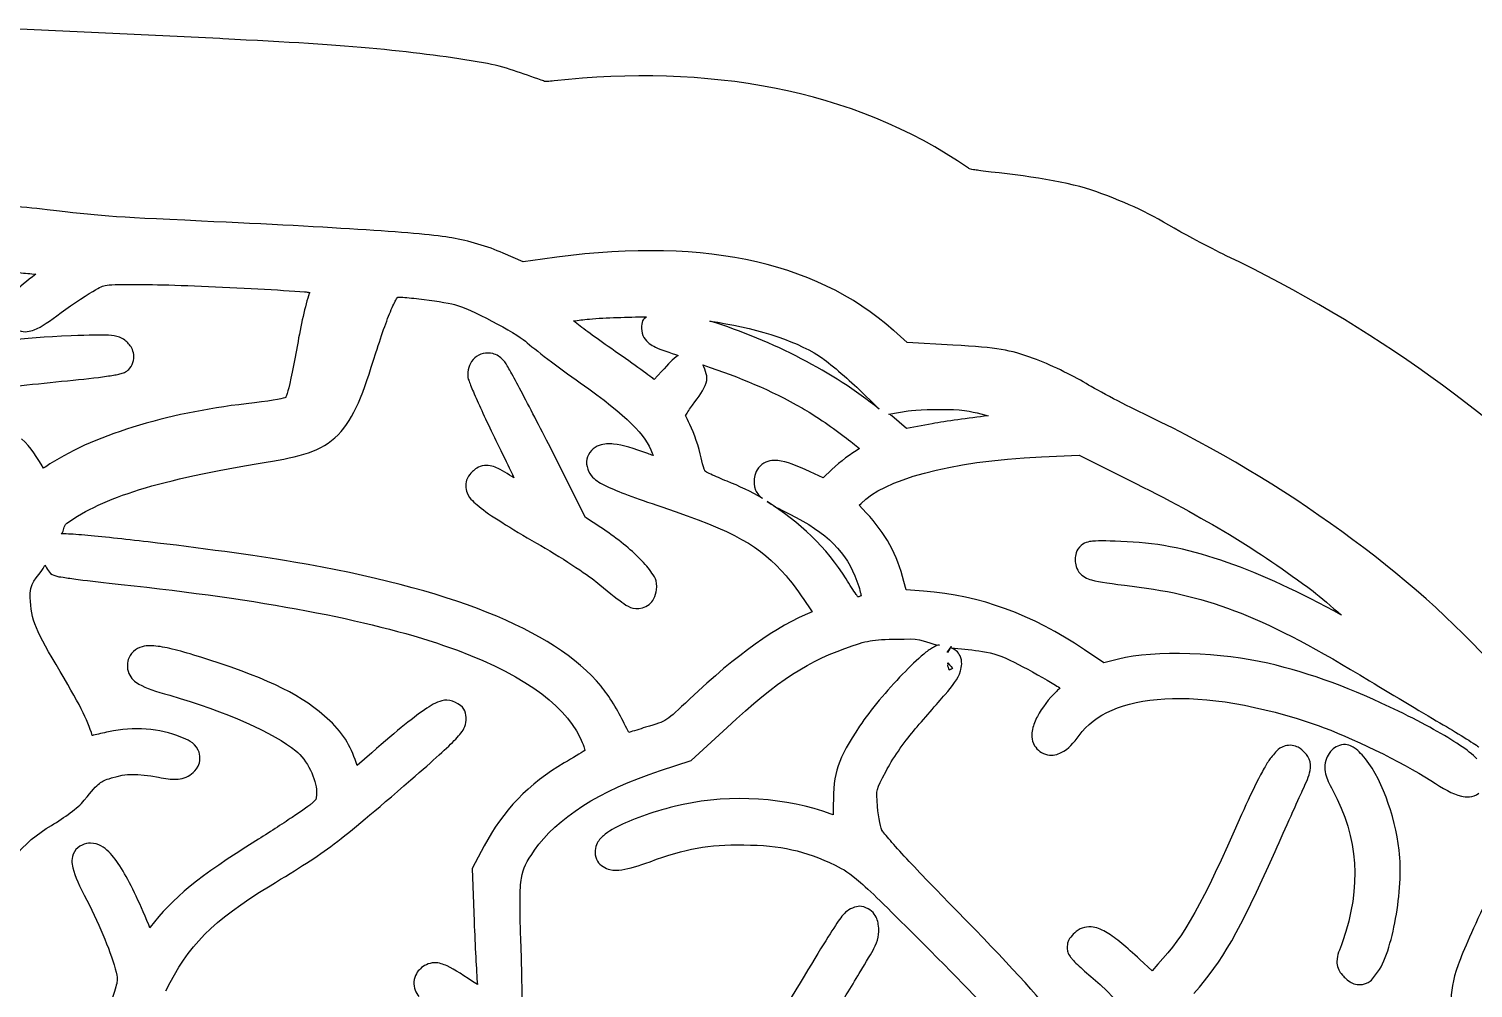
# Model space of a CAD drawing. Extents: x 3 to 173, y 187 to 306.
# Drawn here: x 15.89 to 23.85, y 242.8 to 248.09 of the extents above; entities that cross this region are included whole.
import ezdxf

# ---------------------------------------------------------------- set-up
doc = ezdxf.new("R2010")
doc.units = 0
doc.layers.add('Layer_1', color=7, linetype='CONTINUOUS')

msp = doc.modelspace()

# ---------------------------------------------------------------- linework, layer by layer
at = {"layer": 'Layer_1', "color": 7}
for points in [[(16.961823, 248.03318), (16.944551, 248.034874), (15.802979, 248.088343), (15.802132, 248.088343), (15.786073, 248.088626), (15.769197, 248.088626), (15.769112, 248.088411)], [(21.77409, 247.191588), (21.773807, 247.191588)], [(18.723493, 246.819024), (18.616559, 246.80305), (18.507418, 246.851555)], [(20.985118, 246.344422), (20.733762, 246.358759), (20.659899, 246.424903), (20.659363, 246.424903)], [(18.449481, 246.297547), (18.448945, 246.297547)], [(19.380484, 246.198899), (19.339694, 246.154802), (19.333629, 246.159205), (19.333065, 246.159769)], [(20.455906, 246.111797), (20.455906, 246.112362), (20.579928, 245.991647)], [(20.633946, 245.963453), (20.740332, 245.981656)], [(20.872071, 245.911101), (20.73096, 245.885193), (20.650484, 245.954647)], [(19.044795, 245.338432), (18.959905, 245.393553), (18.755957, 245.799247)], [(21.474553, 245.728429), (21.682912, 245.737799), (21.95356, 245.6022)], [(19.621917, 245.646568), (19.621352, 245.646568)], [(20.319203, 245.657594), (20.319203, 245.658159), (20.270695, 245.611857), (20.199038, 245.644931)], [(19.740978, 245.59421), (19.740978, 245.593646)], [(20.508272, 245.420291), (20.47024, 245.461631), (20.48016, 245.471565)], [(20.824671, 244.987032), (20.728758, 244.9942), (20.716631, 245.041055)], [(20.956418, 244.64935), (20.956983, 244.652172)], [(21.89954, 244.612751), (21.818511, 244.59181), (21.711024, 244.66402)], [(20.972945, 244.554551), (20.967984, 244.551729)], [(16.331736, 244.211649), (16.331172, 244.211649)], [(19.37388, 243.997625), (19.544207, 244.052746), (19.742092, 244.236301)], [(17.78253, 244.095906), (17.702052, 244.025901)], [(18.402087, 243.583193), (18.336493, 243.45862), (18.346966, 243.164821)], [(16.561036, 243.133537), (16.561036, 243.132973), (16.559371, 243.130715), (16.552758, 243.146689)], [(22.116738, 242.929454), (22.084768, 242.894176), (22.01752, 242.956462)]]:
    msp.add_lwpolyline(points, dxfattribs=at)
for points in [[(17.925276, 246.609541)], [(19.296684, 246.500962)], [(19.645618, 246.477267)], [(18.397129, 246.298112)], [(19.60756, 246.235286)], [(20.990031, 245.988825)], [(19.961464, 245.481152)], [(20.972968, 244.676979)], [(20.97625, 244.681975)], [(20.958597, 244.59251)], [(23.150245, 244.141124)]]:
    msp.add_lwpolyline(points, close=True, dxfattribs=at)
for points in [[(18.398049, 247.901557), (18.038255, 247.962407), (17.669489, 248.000984), (16.961823, 248.03318)], [(18.71657, 247.806132), (18.615667, 247.840129), (18.51862, 247.881153), (18.398049, 247.901557)], [(21.071732, 247.320738), (20.430551, 247.764448), (19.624437, 247.892602), (18.788585, 247.801984)], [(18.742083, 247.79871), (18.73325, 247.797863), (18.725093, 247.803649), (18.71657, 247.806132)], [(18.788585, 247.801984), (18.7666, 247.80029), (18.771369, 247.797807), (18.742083, 247.79871)], [(21.077094, 247.317465), (21.075118, 247.317673), (21.073538, 247.319722), (21.071732, 247.320738)], [(21.154047, 247.303466), (21.110599, 247.313514), (21.117006, 247.305442), (21.077094, 247.317465)], [(21.773807, 247.191588), (21.635674, 247.241569), (21.387149, 247.280917), (21.154047, 247.303466)], [(22.236646, 246.970707), (22.070005, 247.071319), (21.960145, 247.124252), (21.77409, 247.191588)], [(15.993326, 247.091334), (15.917163, 247.100676), (15.844835, 247.106885), (15.761263, 247.109509)], [(16.843298, 247.028494), (16.322849, 247.05254), (16.283888, 247.05556), (15.993326, 247.091334)], [(18.224643, 246.935892), (18.059791, 246.963775), (17.586101, 246.994179), (16.843298, 247.028494)], [(18.507418, 246.851555), (18.422647, 246.8888), (18.314392, 246.920703), (18.224643, 246.935892)], [(20.659363, 246.424903), (20.217837, 246.818349), (19.572773, 246.943337), (18.723493, 246.819024)], [(22.493437, 246.837441), (22.404978, 246.879738), (22.230497, 246.974421), (22.236646, 246.970707)], [(24.575348, 245.342702), (24.010503, 245.936929), (23.288779, 246.457164), (22.493437, 246.837441)], [(15.929877, 246.73524), (15.880796, 246.697741), (15.839126, 246.664278), (15.811917, 246.631611)], [(15.835618, 246.744046), (15.873362, 246.741788), (15.899425, 246.738288), (15.929877, 246.73524)], [(16.258951, 246.649244), (16.297051, 246.669197), (16.299647, 246.672528), (16.335018, 246.676253)], [(16.335018, 246.676253), (16.370392, 246.67995), (16.438735, 246.679668), (16.573696, 246.677946)], [(16.573696, 246.677946), (16.718479, 246.675971), (16.954657, 246.66598), (17.154676, 246.654804)], [(16.069885, 246.523568), (16.133641, 246.571585), (16.226346, 246.632181), (16.258951, 246.649244)], [(17.154676, 246.654804), (17.254685, 246.649216), (17.345741, 246.643515), (17.412094, 246.638266)], [(17.438005, 246.628275), (17.416189, 246.566514), (17.390261, 246.448708), (17.372408, 246.345503)], [(17.412094, 246.638266), (17.424004, 246.637419), (17.430018, 246.63629), (17.440206, 246.635444)], [(17.440206, 246.635444), (17.439359, 246.632621), (17.439134, 246.631069), (17.438005, 246.628275)], [(17.894959, 246.551113), (17.906954, 246.578121), (17.917735, 246.59771), (17.925276, 246.609541)], [(17.925276, 246.60955), (17.930948, 246.609375), (17.935323, 246.609482), (17.942914, 246.608985)], [(17.942914, 246.608985), (17.968992, 246.607292), (18.004828, 246.603962), (18.042133, 246.599615)], [(18.042133, 246.599615), (18.116738, 246.590923), (18.202265, 246.577461), (18.238918, 246.568196)], [(15.921058, 246.428758), (15.965558, 246.445861), (16.006193, 246.475596), (16.069885, 246.523568)], [(17.805661, 246.302515), (17.839624, 246.410473), (17.87007, 246.495089), (17.894959, 246.551113)], [(18.238918, 246.568196), (18.319046, 246.547932), (18.57825, 246.412028), (18.629728, 246.365902)], [(15.837271, 246.424355), (15.870266, 246.412813), (15.898804, 246.420207), (15.921058, 246.428758)], [(18.894297, 246.47782), (18.92268, 246.481291), (18.946895, 246.485327), (18.981941, 246.48829)], [(19.08612, 246.336709), (18.995838, 246.399655), (18.941067, 246.440973), (18.894297, 246.47782)], [(18.981941, 246.48829), (19.076452, 246.496277), (19.189848, 246.499099), (19.296684, 246.500962)], [(19.275751, 246.478918), (19.267567, 246.457638), (19.265168, 246.415635), (19.282917, 246.386865)], [(19.296698, 246.500959), (19.290235, 246.492577), (19.278997, 246.487356), (19.275751, 246.478918)], [(20.579928, 245.991647), (20.323651, 246.197206), (20.000839, 246.365464), (19.645618, 246.477267)], [(19.645618, 246.477252), (19.886249, 246.440936), (20.101522, 246.378593), (20.250301, 246.283775)], [(16.124929, 246.395241), (15.837537, 246.383811), (15.680505, 246.363503), (15.502607, 246.312559)], [(16.331634, 246.398543), (16.288601, 246.401083), (16.229868, 246.39939), (16.124929, 246.395241)], [(16.391717, 246.387509), (16.371764, 246.394987), (16.353154, 246.397217), (16.331634, 246.398543)], [(16.441879, 246.352231), (16.431578, 246.364649), (16.411659, 246.38003), (16.391717, 246.387509)], [(16.470541, 246.292148), (16.466364, 246.319976), (16.453947, 246.337685), (16.441879, 246.352231)], [(18.629728, 246.365902), (18.679788, 246.321048), (18.808414, 246.224537), (18.931793, 246.137146)], [(19.282917, 246.386865), (19.300671, 246.358093), (19.322544, 246.345658), (19.346307, 246.333395)], [(16.44298, 246.210569), (16.461214, 246.228857), (16.474696, 246.264321), (16.470541, 246.292148)], [(17.372408, 246.345503), (17.355446, 246.247507), (17.329809, 246.127111), (17.320044, 246.092496)], [(17.596752, 245.849966), (17.688378, 245.942777), (17.734533, 246.076407), (17.805661, 246.302515)], [(18.350263, 246.2744), (18.323536, 246.250806), (18.311542, 246.215779), (18.311677, 246.183448)], [(18.397114, 246.298106), (18.379845, 246.294212), (18.36355, 246.286112), (18.350263, 246.2744)], [(18.448945, 246.297547), (18.432641, 246.301724), (18.414398, 246.302007), (18.397129, 246.298112)], [(18.505705, 246.263923), (18.490832, 246.278797), (18.471635, 246.291638), (18.449481, 246.297547)], [(19.333065, 246.159769), (19.295637, 246.188381), (19.187867, 246.265769), (19.08612, 246.336709)], [(19.346307, 246.333395), (19.371904, 246.320187), (19.430381, 246.302077), (19.472536, 246.287094)], [(19.472536, 246.287094), (19.438035, 246.265758), (19.42113, 246.242932), (19.380484, 246.198899)], [(20.250301, 246.283775), (20.287628, 246.259984), (20.388669, 246.177163), (20.455906, 246.111797)], [(21.430498, 246.270558), (21.292573, 246.320467), (21.244265, 246.329509), (20.985118, 246.344422)], [(21.720436, 246.132202), (21.641567, 246.179824), (21.518337, 246.238769), (21.430498, 246.270558)], [(16.399986, 246.187427), (16.404163, 246.188556), (16.408151, 246.189685), (16.413767, 246.19183)], [(16.413767, 246.19183), (16.416589, 246.192959), (16.419837, 246.19437), (16.42424, 246.196797)], [(16.42424, 246.196797), (16.426498, 246.197926), (16.428936, 246.199055), (16.431956, 246.2012)], [(16.431956, 246.2012), (16.435004, 246.203175), (16.442841, 246.210428), (16.44298, 246.210569)], [(18.525548, 246.236915), (18.520468, 246.245297), (18.524137, 246.245381), (18.505705, 246.263923)], [(18.543737, 246.205495), (18.536738, 246.217997), (18.5306, 246.228553), (18.525548, 246.236915)], [(18.597758, 246.106274), (18.576196, 246.146948), (18.557753, 246.180484), (18.543737, 246.205495)], [(19.626299, 246.136065), (19.637363, 246.168868), (19.621727, 246.205859), (19.60756, 246.235286)], [(19.607585, 246.235269), (19.822949, 246.163402), (19.970266, 246.101067), (20.157145, 245.996041)], [(15.664664, 246.094271), (15.710746, 246.10398), (15.90426, 246.129244), (16.072563, 246.144981)], [(16.072563, 246.144981), (16.158483, 246.153024), (16.23821, 246.161604), (16.298564, 246.169788)], [(16.298564, 246.169788), (16.328739, 246.17388), (16.3538, 246.177662), (16.373527, 246.181359)], [(16.373527, 246.181359), (16.383405, 246.183335), (16.391632, 246.185169), (16.399986, 246.187427)], [(18.311677, 246.183448), (18.311801, 246.154125), (18.316317, 246.155062), (18.319393, 246.145966)], [(18.319393, 246.145966), (18.322469, 246.136878), (18.326257, 246.126831), (18.33097, 246.115099)], [(18.33097, 246.115099), (18.340424, 246.091618), (18.35352, 246.061488), (18.369555, 246.025801)], [(18.931793, 246.137146), (19.194522, 245.951058), (19.292095, 245.848267), (19.329221, 245.749091)], [(19.550782, 246.012593), (19.58842, 246.063427), (19.612408, 246.094906), (19.626299, 246.136065)], [(22.06109, 245.954159), (21.944814, 246.009754), (21.786942, 246.092053), (21.720436, 246.132202)], [(17.303506, 246.054407), (17.286657, 246.047211), (17.219489, 246.035583), (17.089635, 246.020783)], [(17.307917, 246.056665), (17.306788, 246.054972), (17.311916, 246.058076), (17.303506, 246.054407)], [(17.320044, 246.092496), (17.313751, 246.070172), (17.308962, 246.058364), (17.307917, 246.056665)], [(18.755957, 245.799247), (18.697063, 245.916127), (18.640878, 246.02494), (18.597758, 246.106274)], [(17.089635, 246.020783), (16.654065, 245.971172), (16.229521, 245.841671), (15.985001, 245.673517)], [(18.369555, 246.025801), (18.401596, 245.954427), (18.445262, 245.861633), (18.493578, 245.763422)], [(19.512764, 245.956344), (19.513047, 245.956908), (19.513007, 245.956908), (19.513301, 245.957472)], [(19.535365, 245.907285), (19.52639, 245.92498), (19.518381, 245.942698), (19.512764, 245.956344)], [(19.513301, 245.957472), (19.522388, 245.972289), (19.535935, 245.992555), (19.550782, 246.012593)], [(20.157145, 245.996041), (20.21749, 245.962126), (20.310931, 245.898505), (20.387554, 245.840599)], [(20.650484, 245.954647), (20.646109, 245.958401), (20.638348, 245.959756), (20.633946, 245.963453)], [(20.740332, 245.981656), (20.775195, 245.987413), (20.898628, 245.992493), (20.990031, 245.988825)], [(21.180201, 245.955198), (21.070628, 245.940833), (20.947983, 245.924777), (20.872071, 245.911101)], [(20.990031, 245.988822), (21.079467, 245.985266), (21.12611, 245.967937), (21.180201, 245.955198)], [(23.982625, 244.558483), (23.52724, 245.074899), (22.805225, 245.598364), (22.06109, 245.954159)], [(19.598201, 245.722077), (19.585643, 245.78287), (19.561225, 245.856253), (19.535365, 245.907285)], [(15.972874, 245.666349), (15.938392, 245.723095), (15.90387, 245.780787), (15.852159, 245.827303)], [(17.200978, 245.698934), (17.383499, 245.728762), (17.505123, 245.757154), (17.596752, 245.849966)], [(19.114797, 245.798155), (19.088748, 245.800977), (19.064257, 245.801401), (19.035972, 245.791551)], [(19.304417, 245.745789), (19.227308, 245.774683), (19.166924, 245.792734), (19.114797, 245.798155)], [(20.387554, 245.840599), (20.420797, 245.815481), (20.448636, 245.793182), (20.471891, 245.773351)], [(18.493578, 245.763422), (18.522257, 245.705129), (18.542837, 245.66187), (18.566338, 245.612941)], [(18.967624, 245.714933), (18.960822, 245.680643), (18.978066, 245.638522), (18.999594, 245.616816)], [(19.035972, 245.791551), (19.007694, 245.781702), (18.974535, 245.749757), (18.967624, 245.714933)], [(19.333079, 245.735318), (19.322834, 245.739072), (19.315186, 245.741753), (19.304417, 245.745789)], [(19.329221, 245.749091), (19.331761, 245.742543), (19.330914, 245.741414), (19.333079, 245.735318)], [(19.61584, 245.66034), (19.60966, 245.67685), (19.602745, 245.700106), (19.598201, 245.722077)], [(20.471891, 245.773351), (20.422508, 245.745241), (20.366698, 245.702874), (20.319203, 245.657594)], [(20.48016, 245.471565), (20.602783, 245.597755), (20.956339, 245.705016), (21.474553, 245.728429)], [(15.985001, 245.673517), (15.97961, 245.66982), (15.977728, 245.669312), (15.972874, 245.666349)], [(16.101855, 245.362142), (16.302139, 245.504988), (16.603423, 245.60128), (17.200978, 245.698934)], [(18.334828, 245.643805), (18.327547, 245.636326), (18.317443, 245.628085), (18.307819, 245.607427)], [(18.391603, 245.678532), (18.360095, 245.671251), (18.342826, 245.652004), (18.334828, 245.643805)], [(18.470978, 245.668062), (18.449049, 245.677404), (18.42311, 245.685814), (18.391603, 245.678532)], [(18.566338, 245.612941), (18.537289, 245.629959), (18.491594, 245.659282), (18.470978, 245.668062)], [(19.621352, 245.646568), (19.619659, 245.65018), (19.618155, 245.65416), (19.61584, 245.66034)], [(19.651683, 245.632231), (19.639321, 245.63796), (19.629105, 245.64273), (19.621917, 245.646568)], [(19.932801, 245.685712), (19.904345, 245.663642), (19.89373, 245.63056), (19.890908, 245.606337)], [(20.020445, 245.707218), (19.994312, 245.71004), (19.961258, 245.707782), (19.932801, 245.685712)], [(20.199038, 245.644931), (20.122328, 245.680358), (20.072707, 245.701807), (20.020445, 245.707218)], [(18.307819, 245.607427), (18.298167, 245.586768), (18.298534, 245.550779), (18.307819, 245.530256)], [(18.999594, 245.616816), (19.021128, 245.595113), (19.04502, 245.581809), (19.076212, 245.566657)], [(19.076212, 245.566657), (19.138597, 245.536346), (19.23219, 245.502454), (19.381585, 245.452004)], [(19.740978, 245.593646), (19.708728, 245.60643), (19.676385, 245.620739), (19.651683, 245.632231)], [(19.936109, 245.49885), (19.873885, 245.535361), (19.808657, 245.56741), (19.740978, 245.59421)], [(19.890908, 245.606337), (19.889215, 245.59217), (19.888083, 245.568525), (19.898074, 245.545151)], [(21.95356, 245.6022), (22.390378, 245.383672), (22.663445, 245.218386), (22.971654, 244.987043)], [(18.307819, 245.530256), (18.32639, 245.489207), (18.34538, 245.480743), (18.375067, 245.454188)], [(19.898074, 245.545151), (19.906811, 245.524493), (19.921764, 245.510661), (19.936109, 245.49885)], [(19.961464, 245.481152), (19.991213, 245.461114), (20.02265, 245.444305), (20.083835, 245.413904)], [(20.397475, 245.054511), (20.291703, 245.225693), (20.139388, 245.371441), (19.961464, 245.481152)], [(18.375067, 245.454188), (18.402894, 245.429296), (18.443213, 245.402609), (18.49909, 245.367095)], [(19.381585, 245.452004), (19.785467, 245.315617), (19.922557, 245.238207), (20.067297, 245.071664)], [(20.083835, 245.413904), (20.29463, 245.309177), (20.401491, 245.199576), (20.457006, 245.042937)], [(20.716631, 245.041055), (20.678988, 245.18912), (20.614676, 245.305418), (20.508272, 245.420291)], [(16.070988, 245.303713), (16.089333, 245.319941), (16.079257, 245.346018), (16.101855, 245.362142)], [(18.49909, 245.367095), (18.554967, 245.331583), (18.623064, 245.291103), (18.68981, 245.252995)], [(19.25205, 245.174721), (19.196997, 245.228786), (19.123919, 245.287113), (19.044795, 245.338432)], [(16.08642, 245.303713), (16.080493, 245.303933), (16.076237, 245.303623), (16.070988, 245.303713)], [(16.199972, 245.296008), (16.154012, 245.299931), (16.11563, 245.302612), (16.08642, 245.303713)], [(16.549442, 245.259077), (16.414368, 245.274881), (16.291889, 245.28816), (16.199972, 245.296008)], [(17.353112, 245.147732), (17.138395, 245.184483), (16.819591, 245.227445), (16.549442, 245.259077)], [(18.68981, 245.252995), (18.818269, 245.179651), (18.974609, 245.076629), (19.018334, 245.040225)], [(21.756225, 245.262718), (21.735933, 245.26046), (21.708702, 245.257045), (21.684016, 245.229647)], [(21.946945, 245.259895), (21.845737, 245.263931), (21.796777, 245.267007), (21.756225, 245.262718)], [(23.128751, 244.855855), (22.666981, 245.105579), (22.304363, 245.245601), (21.946945, 245.259895)], [(19.320402, 245.096449), (19.302509, 245.12216), (19.279575, 245.147689), (19.25205, 245.174721)], [(21.684016, 245.229647), (21.659321, 245.202243), (21.660865, 245.172457), (21.660865, 245.162399)], [(21.660865, 245.162399), (21.660865, 245.148344), (21.661429, 245.119512), (21.681258, 245.092944)], [(15.899569, 244.977233), (15.899569, 245.047941), (15.96069, 245.07962), (15.980598, 245.131575)], [(15.980598, 245.131575), (15.994258, 245.11038), (16.001821, 245.085087), (16.029657, 245.0748)], [(19.046446, 244.463123), (18.780894, 244.781893), (18.20441, 245.002018), (17.353112, 245.147732)], [(19.352372, 244.995577), (19.36002, 245.047992), (19.338289, 245.070739), (19.320402, 245.096449)], [(21.681258, 245.092944), (21.701098, 245.066387), (21.727057, 245.056179), (21.75016, 245.049397)], [(16.029657, 245.0748), (16.055254, 245.065345), (16.060636, 245.067152), (16.082023, 245.063765)], [(16.082023, 245.063765), (16.103415, 245.060378), (16.1312, 245.056427), (16.163602, 245.052194)], [(16.163602, 245.052194), (16.228409, 245.043699), (16.312545, 245.033991), (16.400624, 245.024621)], [(16.400624, 245.024621), (17.171785, 244.942692), (17.760602, 244.831146), (18.178293, 244.688381)], [(19.018334, 245.040225), (19.074549, 244.99343), (19.132193, 244.946572), (19.161652, 244.926122)], [(19.335834, 244.943211), (19.346476, 244.962261), (19.349945, 244.978943), (19.352372, 244.995577)], [(20.067297, 245.071664), (20.095596, 245.039104), (20.142459, 244.975175), (20.179746, 244.91953)], [(20.453148, 244.968523), (20.437542, 244.991214), (20.41743, 245.022219), (20.397475, 245.054511)], [(20.457006, 245.042937), (20.473178, 244.99729), (20.477295, 244.976922), (20.48071, 244.961355)], [(21.75016, 245.049397), (21.796371, 245.03585), (21.85662, 245.029557), (21.973954, 245.015223)], [(21.973954, 245.015223), (22.40594, 244.962464), (22.709958, 244.841713), (23.283643, 244.493222)], [(16.041784, 244.583115), (15.920259, 244.787198), (15.899569, 244.845158), (15.899569, 244.977233)], [(19.161652, 244.926122), (19.19056, 244.906056), (19.220371, 244.881399), (19.274651, 244.895256)], [(19.274651, 244.895256), (19.3018, 244.902198), (19.325188, 244.924175), (19.335834, 244.943211)], [(20.179746, 244.91953), (20.191684, 244.901721), (20.20015, 244.88772), (20.209512, 244.872675)], [(20.462518, 244.955287), (20.459301, 244.959775), (20.457043, 244.962851), (20.453148, 244.968523)], [(20.48071, 244.961355), (20.474332, 244.959379), (20.468078, 244.956444), (20.462518, 244.955287)], [(21.711024, 244.66402), (21.417725, 244.861135), (21.141599, 244.962574), (20.824671, 244.987032)], [(22.971654, 244.987043), (23.012328, 244.956512), (23.074956, 244.90013), (23.128751, 244.855855)], [(20.209512, 244.872675), (20.013774, 244.794931), (19.795094, 244.637468), (19.534823, 244.392567)], [(16.527412, 244.683555), (16.498064, 244.678334), (16.457652, 244.656462), (16.443076, 244.618511)], [(16.61616, 244.681297), (16.583913, 244.686265), (16.55676, 244.688663), (16.527412, 244.683555)], [(16.883497, 244.609088), (16.765396, 244.64749), (16.680656, 244.671369), (16.61616, 244.681297)], [(18.178293, 244.688381), (18.595985, 244.545613), (18.83623, 244.371858), (18.9296, 244.181262)], [(19.742092, 244.236301), (20.021481, 244.496261), (20.190177, 244.605786), (20.436624, 244.687746)], [(20.436624, 244.687746), (20.536935, 244.721111), (20.55822, 244.722739), (20.751367, 244.723577)], [(20.751367, 244.723577), (20.828721, 244.723859), (20.858818, 244.693797), (20.912321, 244.6894)], [(20.902951, 244.6894), (20.890985, 244.685477), (20.882631, 244.680566), (20.874289, 244.675628)], [(20.912321, 244.6894), (20.910063, 244.688836), (20.904927, 244.689964), (20.902951, 244.6894)], [(20.956983, 244.652172), (20.964913, 244.664533), (20.969976, 244.672323), (20.972968, 244.676979)], [(20.974613, 244.679153), (20.974833, 244.679435), (20.976278, 244.681693), (20.97625, 244.681975)], [(20.975714, 244.678024), (20.97515, 244.678258), (20.975178, 244.67887), (20.974613, 244.679153)], [(20.977915, 244.681326), (20.977915, 244.681326), (20.975996, 244.678362), (20.975714, 244.678024)], [(20.97625, 244.68189), (20.976815, 244.681326), (20.977915, 244.681326), (20.977915, 244.681326)], [(16.443076, 244.618511), (16.434894, 244.597204), (16.430548, 244.563391), (16.443076, 244.534175)], [(17.551021, 244.272846), (17.39752, 244.414267), (17.233933, 244.495135), (16.883497, 244.609088)], [(20.82523, 244.639797), (20.790794, 244.61121), (20.750724, 244.572955), (20.708373, 244.529002)], [(20.874289, 244.675628), (20.85761, 244.66575), (20.842449, 244.654094), (20.82523, 244.639797)], [(20.97461, 244.676359), (20.97207, 244.672407), (20.965534, 244.662812), (20.956418, 244.64935)], [(20.972945, 244.676923), (20.97351, 244.67685), (20.974046, 244.676359), (20.97461, 244.676359)], [(21.025865, 244.630399), (21.01562, 244.653767), (20.995687, 244.665143), (20.977357, 244.675599)], [(20.977357, 244.675599), (21.074449, 244.661037), (21.179402, 244.666596), (21.300921, 244.607248)], [(21.028066, 244.547166), (21.03546, 244.570195), (21.039014, 244.600585), (21.025865, 244.630399)], [(21.300921, 244.607248), (21.357801, 244.579477), (21.43737, 244.536021), (21.50542, 244.496453)], [(22.723056, 244.589609), (22.477399, 244.647879), (22.094719, 244.6638), (21.89954, 244.612751)], [(16.241874, 244.190651), (16.214131, 244.281216), (16.172362, 244.36382), (16.041784, 244.583115)], [(16.443076, 244.534175), (16.455606, 244.504959), (16.477557, 244.487679), (16.498199, 244.475196)], [(20.708373, 244.529002), (20.623673, 244.441098), (20.53133, 244.332584), (20.471902, 244.242922)], [(20.943179, 244.417078), (20.985112, 244.465553), (21.013266, 244.501087), (21.028066, 244.547166)], [(20.958061, 244.573771), (20.960234, 244.58125), (20.959359, 244.586725), (20.958597, 244.59251)], [(20.967984, 244.551729), (20.967984, 244.551729), (20.961848, 244.565417), (20.958061, 244.573771)], [(20.958611, 244.592587), (20.970228, 244.578842), (20.984511, 244.561711), (20.984519, 244.56172)], [(20.984519, 244.56172), (20.98339, 244.560873), (20.972945, 244.554551), (20.972945, 244.554551)], [(23.443493, 244.325026), (23.185192, 244.451481), (22.96452, 244.532329), (22.723056, 244.589609)], [(16.498199, 244.475196), (16.539485, 244.45022), (16.58921, 244.435349), (16.668523, 244.412907)], [(19.174329, 244.256968), (19.141405, 244.326315), (19.090004, 244.41083), (19.046446, 244.463123)], [(21.50542, 244.496453), (21.532262, 244.480846), (21.554625, 244.467266), (21.575975, 244.45401)], [(21.575975, 244.45401), (21.569653, 244.447632), (21.56586, 244.443172), (21.55889, 244.436371)], [(23.283643, 244.493222), (23.4157, 244.413), (23.598129, 244.304017), (23.689887, 244.250135)], [(16.668523, 244.412907), (16.976086, 244.325895), (17.248002, 244.202073), (17.363605, 244.107534)], [(18.182713, 244.385294), (18.145999, 244.379904), (18.11969, 244.364099), (18.086249, 244.342298)], [(18.2902, 244.336236), (18.271828, 244.365962), (18.21943, 244.390679), (18.182713, 244.385294)], [(19.534823, 244.392567), (19.400254, 244.265945), (19.416174, 244.274082), (19.292289, 244.236572)], [(20.768444, 244.215334), (20.822899, 244.277976), (20.901377, 244.368753), (20.943179, 244.417078)], [(21.55889, 244.436371), (21.513734, 244.392308), (21.477319, 244.343946), (21.452503, 244.296914)], [(21.681809, 244.191625), (21.765722, 244.308363), (21.925674, 244.38055), (22.154201, 244.393922)], [(22.154201, 244.393922), (22.38273, 244.407299), (22.674305, 244.360047), (22.999213, 244.246746)], [(18.086249, 244.342298), (18.019368, 244.298672), (17.927923, 244.222599), (17.78253, 244.095906)], [(18.295159, 244.240325), (18.306817, 244.267362), (18.304481, 244.313141), (18.2902, 244.336236)], [(21.452503, 244.296914), (21.440085, 244.273404), (21.43025, 244.25048), (21.424944, 244.225255)], [(23.779736, 244.138714), (23.700533, 244.192136), (23.588694, 244.253942), (23.443493, 244.325026)], [(16.331172, 244.211649), (16.30131, 244.205242), (16.271888, 244.198356), (16.247388, 244.192345)], [(16.730265, 244.181885), (16.614311, 244.232954), (16.470047, 244.241209), (16.331736, 244.211649)], [(17.702052, 244.025901), (17.67357, 244.116387), (17.632055, 244.198189), (17.551021, 244.272846)], [(18.24555, 244.171974), (18.267676, 244.195398), (18.283509, 244.213294), (18.295159, 244.240325)], [(19.200237, 244.207909), (19.191996, 244.222782), (19.183925, 244.236764), (19.174329, 244.256968)], [(19.292289, 244.236572), (19.257943, 244.226158), (19.226058, 244.216252), (19.200237, 244.207909)], [(20.471902, 244.242922), (20.35097, 244.060462), (20.32693, 243.987606), (20.32693, 243.808565)], [(20.617961, 243.995399), (20.646798, 244.052185), (20.719984, 244.159587), (20.768444, 244.215334)], [(21.424944, 244.225255), (21.419666, 244.200024), (21.415961, 244.168438), (21.437071, 244.134306)], [(22.999213, 244.246746), (23.173311, 244.186037), (23.46039, 244.04564), (23.620435, 243.943027)], [(23.689887, 244.250135), (23.734766, 244.223776), (23.780309, 244.196279), (23.816667, 244.173518)], [(16.247388, 244.192345), (16.24513, 244.19178), (16.244019, 244.191216), (16.241874, 244.190651)], [(16.826178, 244.110226), (16.798746, 244.161461), (16.768173, 244.165195), (16.730265, 244.181885)], [(17.998055, 243.947077), (18.127736, 244.059472), (18.201331, 244.125111), (18.24555, 244.171974)], [(18.9296, 244.181262), (18.95088, 244.137808), (18.956273, 244.115295), (18.957712, 244.107952)], [(21.437071, 244.134306), (21.450702, 244.112264), (21.47713, 244.090564), (21.507074, 244.084697)], [(21.583694, 244.097368), (21.624134, 244.118027), (21.65182, 244.149893), (21.681809, 244.191625)], [(22.817886, 244.133857), (22.769115, 244.118165), (22.766112, 244.098054), (22.746777, 244.077082)], [(22.890095, 244.126152), (22.873246, 244.135437), (22.840856, 244.141251), (22.817886, 244.133857)], [(22.921512, 244.101345), (22.914428, 244.108429), (22.906947, 244.116867), (22.890095, 244.126152)], [(23.150245, 244.141141), (23.121472, 244.143399), (23.090481, 244.126748), (23.076381, 244.112479)], [(23.209223, 244.115781), (23.196721, 244.125799), (23.179328, 244.138923), (23.150245, 244.141124)], [(23.875646, 244.062647), (23.850895, 244.088018), (23.819337, 244.112004), (23.779736, 244.138714)], [(23.816667, 244.173518), (23.853026, 244.150742), (23.883277, 244.129976), (23.886119, 244.127767)], [(16.825614, 244.022032), (16.837269, 244.043678), (16.839855, 244.084609), (16.826178, 244.110226)], [(17.363605, 244.107534), (17.426304, 244.056263), (17.477708, 243.949046), (17.477708, 243.881536)], [(18.84361, 244.040151), (18.650434, 243.926867), (18.502448, 243.774083), (18.402087, 243.583193)], [(18.957712, 244.107952), (18.936771, 244.095393), (18.888937, 244.066733), (18.84361, 244.040151)], [(21.507074, 244.084697), (21.53702, 244.078826), (21.563473, 244.086954), (21.583694, 244.097368)], [(22.746777, 244.077082), (22.731001, 244.05998), (22.723353, 244.046602), (22.711499, 244.02637)], [(22.950177, 244.061106), (22.941767, 244.081567), (22.929519, 244.093333), (22.921512, 244.101345)], [(22.955689, 243.998819), (22.958878, 244.016515), (22.958588, 244.040659), (22.950177, 244.061106)], [(23.049923, 244.074446), (23.035727, 244.048002), (23.032933, 244.008547), (23.040553, 243.979637)], [(23.076381, 244.112479), (23.062299, 244.098198), (23.056245, 244.08626), (23.049923, 244.074446)], [(23.241747, 244.084361), (23.231163, 244.095875), (23.221709, 244.105781), (23.209223, 244.115781)], [(23.446798, 243.558502), (23.422188, 243.753023), (23.345681, 243.971215), (23.241747, 244.084361)], [(16.347159, 243.956991), (16.433852, 243.982701), (16.483938, 243.983576), (16.607334, 243.960857)], [(16.607334, 243.960857), (16.647122, 243.953548), (16.675158, 243.94923), (16.703795, 243.949823)], [(16.703795, 243.949823), (16.732435, 243.950387), (16.767338, 243.961422), (16.788682, 243.979038)], [(16.788682, 243.979038), (16.801241, 243.989452), (16.813969, 244.000374), (16.825614, 244.022032)], [(18.680451, 243.55941), (18.79846, 243.731975), (19.038072, 243.889181), (19.37388, 243.997625)], [(20.571109, 243.799167), (20.565041, 243.906476), (20.55951, 243.880334), (20.617961, 243.995399)], [(22.711499, 244.02637), (22.699646, 244.006134), (22.686353, 243.981217), (22.671813, 243.95306)], [(22.914346, 243.890229), (22.936078, 243.938108), (22.949305, 243.963406), (22.955689, 243.998819)], [(23.040553, 243.979637), (23.048173, 243.950723), (23.061212, 243.925526), (23.079689, 243.890892)], [(16.197779, 243.834622), (16.239305, 243.88652), (16.264319, 243.913625), (16.281565, 243.927225)], [(16.281565, 243.927225), (16.298809, 243.940828), (16.311128, 243.946303), (16.347159, 243.956991)], [(17.222494, 243.362789), (17.547476, 243.561375), (17.581334, 243.585911), (17.998055, 243.947077)], [(17.477708, 243.881536), (17.477708, 243.850986), (17.47497, 243.841966), (17.4744, 243.840747)], [(22.671813, 243.95306), (22.64275, 243.896742), (22.609151, 243.826864), (22.577554, 243.755174)], [(22.762762, 243.552335), (22.820668, 243.681536), (22.888963, 243.834275), (22.914346, 243.890229)], [(23.079689, 243.890892), (23.222129, 243.624107), (23.240005, 243.359744), (23.13481, 243.054145)], [(23.620435, 243.943027), (23.691567, 243.897422), (23.738308, 243.869344), (23.789659, 243.857039)], [(16.120611, 243.765167), (16.152031, 243.788931), (16.176994, 243.808638), (16.197779, 243.834622)], [(17.449596, 243.814839), (17.44762, 243.812863), (17.400379, 243.777743), (17.343762, 243.739875)], [(17.4744, 243.840747), (17.473836, 243.839618), (17.470452, 243.833832), (17.449596, 243.814839)], [(19.498442, 243.810777), (19.368295, 243.781926), (19.251175, 243.742982), (19.165507, 243.70274)], [(20.314792, 243.75731), (20.073622, 243.848485), (19.760358, 243.868839), (19.498442, 243.810777)], [(20.32693, 243.808565), (20.32693, 243.782939), (20.326662, 243.77036), (20.326366, 243.753444)], [(23.789659, 243.857039), (23.815341, 243.850887), (23.851719, 243.847387), (23.885019, 243.872477)], [(16.016982, 243.695715), (16.052932, 243.7166), (16.089189, 243.741404), (16.120611, 243.765167)], [(17.343762, 243.739875), (17.287146, 243.702006), (17.215806, 243.655352), (17.143672, 243.61034)], [(20.326366, 243.753444), (20.321173, 243.755419), (20.320662, 243.755137), (20.314792, 243.75731)], [(20.597017, 243.664118), (20.592501, 243.672754), (20.574552, 243.738337), (20.571109, 243.799167)], [(22.577554, 243.755174), (22.353667, 243.247205), (22.26913, 243.096168), (22.116738, 242.929454)], [(15.657589, 243.25364), (15.742764, 243.464406), (15.857653, 243.603186), (16.016982, 243.695715)], [(19.165507, 243.70274), (19.122671, 243.682617), (19.087625, 243.663435), (19.059123, 243.638246)], [(20.625126, 243.630494), (20.605314, 243.653523), (20.589273, 243.678963), (20.597017, 243.664118)], [(16.231398, 243.597581), (16.206421, 243.597581), (16.16297, 243.584401), (16.143203, 243.549626)], [(16.332272, 243.549626), (16.307324, 243.573953), (16.277191, 243.597581), (16.231398, 243.597581)], [(17.143672, 243.61034), (16.83395, 243.417055), (16.681559, 243.294455), (16.561036, 243.133537)], [(19.021088, 243.588637), (19.010956, 243.565411), (19.009949, 243.525733), (19.0266, 243.498789)], [(19.059123, 243.638246), (19.044871, 243.625659), (19.031211, 243.611859), (19.021088, 243.588637)], [(19.317091, 243.495456), (19.513351, 243.567702), (19.638082, 243.590119), (19.833027, 243.588062)], [(19.833027, 243.588062), (20.038488, 243.585804), (20.167859, 243.556851), (20.336839, 243.475613)], [(20.705605, 243.540095), (20.672305, 243.576273), (20.644955, 243.607462), (20.625126, 243.630494)], [(16.143203, 243.549626), (16.12345, 243.514845), (16.128911, 243.486148), (16.134386, 243.461982)], [(16.402275, 243.458124), (16.378991, 243.495498), (16.357229, 243.525315), (16.332272, 243.549626)], [(18.607692, 243.404518), (18.617626, 243.463709), (18.633967, 243.491454), (18.680451, 243.55941)], [(19.0266, 243.498789), (19.042207, 243.473558), (19.07083, 243.457356), (19.094401, 243.451937)], [(19.160545, 243.450809), (19.203816, 243.456763), (19.252327, 243.471637), (19.317091, 243.495456)], [(20.955306, 243.278266), (20.861064, 243.374357), (20.772206, 243.467739), (20.705605, 243.540095)], [(22.315177, 242.768505), (22.479106, 242.956378), (22.557866, 243.095163), (22.762762, 243.552335)], [(23.426955, 243.182023), (23.4499, 243.310157), (23.46065, 243.449081), (23.446798, 243.558502)], [(16.134386, 243.461982), (16.14528, 243.413651), (16.170288, 243.362323), (16.211555, 243.282288)], [(16.552758, 243.146689), (16.498766, 243.279294), (16.448824, 243.383374), (16.402275, 243.458124)], [(18.603834, 243.06993), (18.598048, 243.248568), (18.597758, 243.345328), (18.607692, 243.404518)], [(19.094401, 243.451937), (19.117966, 243.446519), (19.13891, 243.447902), (19.160545, 243.450809)], [(20.336839, 243.475613), (20.386973, 243.451511), (20.412757, 243.437268), (20.4774, 243.380253)], [(16.647577, 242.78291), (16.770919, 243.034043), (16.900538, 243.166052), (17.222494, 243.362789)], [(20.4774, 243.380253), (20.542043, 243.323241), (20.641224, 243.225282), (20.819704, 243.046768)], [(16.211555, 243.282288), (16.28767, 243.134674), (16.346313, 242.988907), (16.373062, 242.885413)], [(20.470807, 243.249178), (20.453563, 243.249178), (20.413581, 243.234869), (20.39474, 243.216654)], [(20.552937, 243.206734), (20.537132, 243.228776), (20.503796, 243.249178), (20.470807, 243.249178)], [(21.54676, 242.63555), (21.426493, 242.789965), (21.24779, 242.980062), (20.955306, 243.278266)], [(23.94014, 243.309212), (23.852639, 243.122954), (23.801842, 243.010951), (23.771467, 242.925565)], [(18.346966, 243.164821), (18.351962, 243.02953), (18.359074, 242.895412), (18.364605, 242.817555)], [(20.39474, 243.216654), (20.375887, 243.198451), (20.361661, 243.178233), (20.338515, 243.143344)], [(20.57609, 243.141691), (20.573832, 243.162603), (20.568713, 243.184704), (20.552937, 243.206734)], [(23.383408, 243.004531), (23.400821, 243.057111), (23.415488, 243.117953), (23.426955, 243.182023)], [(20.338515, 243.143344), (20.292223, 243.073568), (20.215498, 242.946302), (20.06842, 242.702922)], [(20.551286, 243.016564), (20.572593, 243.057873), (20.580795, 243.099845), (20.57609, 243.141691)], [(21.665843, 243.110798), (21.654441, 243.101316), (21.645072, 243.091551), (21.63663, 243.079932)], [(21.758999, 243.134505), (21.730136, 243.139162), (21.691599, 243.132247), (21.665843, 243.110798)], [(21.83617, 243.103085), (21.811193, 243.118071), (21.787862, 243.12984), (21.758999, 243.134505)], [(22.01752, 242.956462), (21.942286, 243.026146), (21.88614, 243.073116), (21.83617, 243.103085)], [(18.581233, 242.052939), (18.619012, 242.222386), (18.622548, 242.49101), (18.603834, 243.06993)], [(20.469704, 242.878208), (20.511958, 242.948103), (20.539068, 242.992917), (20.551286, 243.016564)], [(20.819704, 243.046768), (21.270134, 242.596257), (21.385041, 242.457649), (21.490532, 242.248056)], [(21.63663, 243.079932), (21.628192, 243.068304), (21.615684, 243.061418), (21.615684, 243.02095)], [(21.615684, 243.02095), (21.615684, 243.02084), (21.617349, 243.00619), (21.617349, 243.006077)], [(21.617349, 243.006077), (21.617374, 243.005944), (21.618704, 242.998852), (21.61955, 242.996143)], [(23.13481, 243.054145), (23.11703, 243.00249), (23.104914, 242.98736), (23.10339, 242.943904)], [(18.12593, 242.93772), (18.097821, 242.937156), (18.066576, 242.921351), (18.050413, 242.9052)], [(18.198139, 242.920081), (18.175787, 242.930213), (18.154039, 242.938228), (18.12593, 242.93772)], [(21.61955, 242.996143), (21.621244, 242.990724), (21.622988, 242.987507), (21.624512, 242.984572)], [(21.624512, 242.984572), (21.62756, 242.978702), (21.630083, 242.9754), (21.632228, 242.972436)], [(21.632228, 242.972436), (21.636518, 242.96651), (21.640319, 242.962022), (21.644355, 242.957563)], [(21.644355, 242.957563), (21.652426, 242.948645), (21.661599, 242.939275), (21.67302, 242.928347)], [(21.67302, 242.928347), (21.695852, 242.906475), (21.726273, 242.879433), (21.759561, 242.851177)], [(23.10339, 242.943904), (23.102543, 242.922172), (23.114899, 242.891156), (23.12599, 242.877756)], [(23.316711, 242.871689), (23.348235, 242.908318), (23.365987, 242.95195), (23.383408, 243.004531)], [(23.771467, 242.925565), (23.741091, 242.840181), (23.732029, 242.778036), (23.731227, 242.712797)], [(16.373062, 242.885413), (16.379553, 242.860323), (16.380323, 242.853567), (16.378574, 242.838008)], [(18.050413, 242.9052), (18.036132, 242.890919), (18.017376, 242.867658), (18.014582, 242.833541)], [(18.364605, 242.817555), (18.291501, 242.866538), (18.238827, 242.901618), (18.198139, 242.920081)], [(20.316465, 242.627405), (20.372989, 242.71921), (20.427452, 242.808321), (20.469704, 242.878208)], [(21.759561, 242.851177), (21.968956, 242.673419), (22.113467, 242.451663), (22.17738, 242.214523)], [(23.12599, 242.877756), (23.137082, 242.864351), (23.142946, 242.860795), (23.148591, 242.85515)], [(23.148591, 242.85515), (23.155421, 242.848321), (23.161884, 242.840983), (23.1756, 242.832008)], [(23.244501, 242.818772), (23.296314, 242.830202), (23.300596, 242.852972), (23.316711, 242.871689)], [(16.378574, 242.838008), (16.37688, 242.822458), (16.369715, 242.794975), (16.353769, 242.745403)], [(18.014582, 242.833541), (18.01176, 242.799423), (18.0272, 242.770611), (18.042694, 242.751411)], [(23.1756, 242.832008), (23.189316, 242.823033), (23.218596, 242.813071), (23.244501, 242.818772)]]:
    msp.add_open_spline(points, degree=3, dxfattribs=at)

doc.saveas('drawing.dxf')
